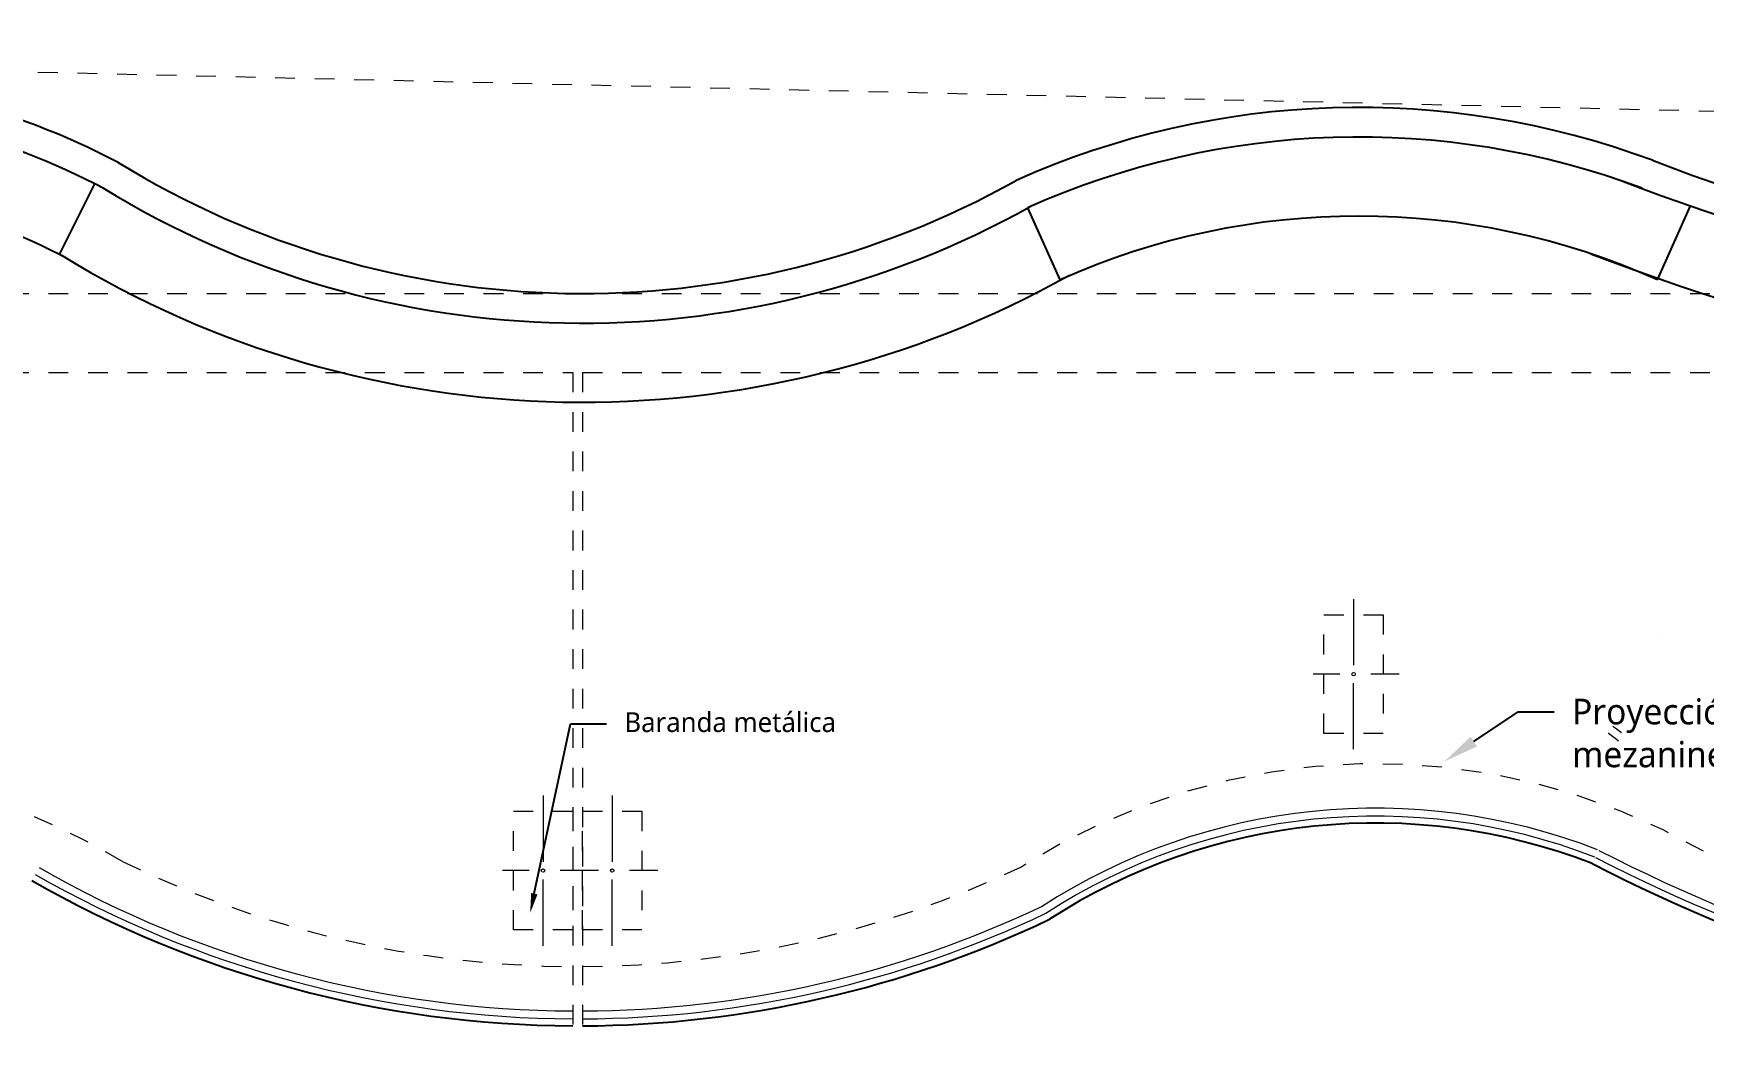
# Model space of a CAD drawing. Header units: millimetres. Extents: x 1 to 121, y 0 to 90.
# Drawn here: x 42.85 to 51.3, y 69.89 to 75.01 of the extents above; entities that cross this region are included whole.
import ezdxf
from ezdxf import colors
from ezdxf.entities.mleader import LeaderData, LeaderLine
from ezdxf.math import Vec2, Vec3

# ---------------------------------------------------------------- set-up
doc = ezdxf.new("R2010")
doc.units = ezdxf.units.MM
doc.linetypes.add('DASHED2', pattern=[0.375, 0.25, -0.125])
for name, color, linetype, lineweight in [('0_Pen_No__11', 171, 'Continuous', 18), ('COLUMNAS 50', 32, 'Continuous', 70), ('letras sr', 7, 'Continuous', 5), ('Proyeccciones', 1, 'DASHED2', 18)]:
    doc.layers.add(name, color=color, linetype=linetype, lineweight=lineweight)
doc.layers.add('Mobiliario', color=7, linetype='Continuous', lineweight=0, true_color=0x7f7f7f)
doc.styles.add('Generales', font='trebuc.ttf', dxfattribs={"height": 0.1})

msp = doc.modelspace()

# ---------------------------------------------------------------- linework, layer by layer
at = {"lineweight": 0}
for p, q in [((50.8171, 71.4745), (50.8179, 71.4737)), ((50.8171, 71.4745), (50.8179, 71.4737)), ((50.8179, 71.4737), (50.8386, 71.4579)), ((50.8179, 71.4737), (50.8386, 71.4579)), ((50.8386, 71.4579), (50.8586, 71.4428)), ((50.8386, 71.4579), (50.8586, 71.4428)), ((50.8438, 71.5042), (50.8391, 71.5087)), ((50.8391, 71.5087), (50.8391, 71.5086)), ((50.8438, 71.5042), (50.8391, 71.5087)), ((50.8391, 71.5087), (50.8391, 71.5086)), ((50.8628, 71.4898), (50.8438, 71.5042)), ((50.8628, 71.4898), (50.8438, 71.5042)), ((50.8827, 71.4747), (50.8628, 71.4898)), ((50.8827, 71.4747), (50.8628, 71.4898)), ((50.8586, 71.4428), (50.8586, 71.4428)), ((50.8586, 71.4428), (50.8686, 71.4352)), ((50.8586, 71.4428), (50.8586, 71.4428)), ((50.8586, 71.4428), (50.8686, 71.4352)), ((50.8616, 71.4468), (50.8616, 71.4468)), ((50.8616, 71.4468), (50.8616, 71.4468))]:
    msp.add_line(p, q, dxfattribs=at)
at = {"lineweight": -3}
for points in [[(42.9856, 73.8951), (43.1642, 74.253)], [(48.0452, 73.7678), (47.8822, 74.1323)], [(51.0654, 73.7678), (51.2323, 74.1412)]]:
    msp.add_lwpolyline(points, dxfattribs=at)
for centre, radius, start, end in [((41.518, 71.0178), 3.7799, 62.18137, 89.63759), ((41.518, 71.0178), 3.6299, 62.18137, 89.63759), ((49.5553, 70.3901), 4.2499, 69.55693, 114.05763), ((49.5553, 70.3901), 4.0999, 69.55693, 114.05763), ((45.6291, 78.186), 4.4878, 238.46624, 299.26144), ((54.667, 83.7534), 10.0576, 248.86034, 288.20445), ((41.518, 71.0178), 3.2299, 62.18137, 89.63759), ((54.6712, 84.1147), 10.5497, 248.88999, 287.72668), ((45.6291, 78.186), 4.6378, 238.46624, 299.26144), ((49.5553, 70.3901), 3.6999, 65.91142, 114.08858), ((54.6712, 84.1147), 10.9497, 248.88999, 287.72668), ((45.6291, 78.186), 5.0378, 238.46624, 299.26144), ((49.6391, 67.9861), 3.0324, 68.81408, 122.91575), ((54.5266, 78.156), 8.2637, 242.68804, 283.66028), ((45.605, 75.54), 5.5477, 240.15628, 269.74098), ((45.605, 75.54), 5.5477, 270.25989, 295.4763)]:
    msp.add_arc(centre, radius, start, end, dxfattribs=at)
at = {"layer": '0_Pen_No__11', "color": 171, "linetype": 'Continuous', "lineweight": 18}
for p, q in [((51.0828, 71.9518), (51.0828, 71.9518)), ((51.0828, 71.9518), (51.0828, 71.9518)), ((50.8797, 71.4707), (50.8797, 71.4707)), ((50.8797, 71.4707), (50.8797, 71.4707)), ((50.8827, 71.4747), (50.8827, 71.4747)), ((50.8827, 71.4747), (50.8827, 71.4747)), ((50.8686, 71.4352), (50.8686, 71.4353)), ((50.8686, 71.4352), (50.8686, 71.4353))]:
    msp.add_line(p, q, dxfattribs=at)
at = {"layer": 'COLUMNAS 50', "color": 1, "linetype": 'Continuous', "lineweight": 5}
for p, q in [((49.5286, 72.1522), (49.5286, 71.8172)), ((49.4586, 71.7722), (49.3236, 71.7722)), ((49.5286, 71.3922), (49.5286, 71.7272)), ((49.7586, 71.7722), (49.6152, 71.7722)), ((45.43, 71.158), (45.43, 70.823)), ((45.78, 71.158), (45.78, 70.823)), ((45.36, 70.778), (45.225, 70.778)), ((45.66, 70.778), (45.5166, 70.778)), ((45.71, 70.778), (45.575, 70.778)), ((46.01, 70.778), (45.8666, 70.778)), ((45.43, 70.398), (45.43, 70.733)), ((45.78, 70.398), (45.78, 70.733))]:
    msp.add_line(p, q, dxfattribs=at)
for centre in [(49.5286, 71.7722), (45.43, 70.778), (45.78, 70.778)]:
    msp.add_circle(centre, 0.00871, dxfattribs=at)
at = {"layer": 'Mobiliario', "linetype": 'Continuous', "lineweight": 0}
for centre, radius, start, end in [((49.6391, 67.9861), 3.1077, 68.81408, 122.91575), ((49.6391, 67.9861), 3.0677, 68.81408, 122.91575), ((54.5266, 78.156), 8.1884, 242.68804, 283.66149), ((45.605, 75.54), 5.4724, 240.15628, 269.74098), ((54.5266, 78.156), 8.2284, 242.68804, 283.66149), ((45.605, 75.54), 5.5124, 240.15628, 269.74098), ((45.605, 75.54), 5.4724, 270.25989, 295.4763), ((45.605, 75.54), 5.5124, 270.25989, 295.4763)]:
    msp.add_arc(centre, radius, start, end, dxfattribs=at)
at = {"layer": 'Proyeccciones', "linetype": 'DASHED2', "lineweight": 9, "ltscale": 0.4}
msp.add_line((34.4784, 75.0147), (62.4942, 74.3618), dxfattribs=at)
for points in [[(35.5294, 73.6985), (45.5802, 73.6985)], [(45.6302, 73.6985), (55.6784, 73.6985)], [(35.5294, 73.2985), (45.5802, 73.2985)], [(45.5802, 73.2985), (45.5799, 69.9923)], [(45.6302, 73.2985), (55.6784, 73.2985)], [(45.6302, 73.2985), (45.6302, 69.9923)]]:
    msp.add_lwpolyline(points, dxfattribs=at)
for points in [[(49.3786, 72.0722), (49.6786, 72.0722), (49.6786, 71.4722), (49.3786, 71.4722)], [(45.28, 71.078), (45.58, 71.078), (45.58, 70.478), (45.28, 70.478)], [(45.63, 71.078), (45.93, 71.078), (45.93, 70.478), (45.63, 70.478)]]:
    msp.add_lwpolyline(points, close=True, dxfattribs=at)
for centre, radius, start, end in [((41.492, 67.8033), 3.5221, 59.04367, 88.91681), ((49.6391, 67.9861), 3.3324, 60.13393, 122.56785), ((45.605, 75.54), 5.2477, 243.99035, 269.72641), ((45.605, 75.54), 5.2477, 270.27475, 295.27134)]:
    msp.add_arc(centre, radius, start, end, dxfattribs=at)

# ---------------------------------------------------------------- leaders
at = {"layer": 'letras sr'}
ml = msp.add_multileader_mtext('Standard', dxfattribs=at)
ml.set_content('Proyección volado mezanine', color=256, style='Generales')
ml.set_leader_properties()
ml.build(insert=Vec2(0, 0))
ml.multileader.update_dxf_attribs({"text_right_attachment_type": 6, "dogleg_length": 0.36, "arrow_head_size": 0.18})
ctx = ml.context
ctx.base_point, ctx.char_height, ctx.arrow_head_size, ctx.landing_gap_size, ctx.plane_origin = Vec3(50.5433, 71.5819), 0.13, 0.18, 0.09, Vec3(52.4344, 72.34)
ctx.right_attachment = 6
notes = []
notes.append((ctx, [(1, (1, 1, 0), (50.3607, 71.5819), (1, 0), 0.1826, [(0, [(49.9876, 71.3301)], 0, [])])]))
ctx.mtext.insert, ctx.mtext.width, ctx.mtext.flow_direction = Vec3(50.6333, 71.6478), 1.600856, 5
ml = msp.add_multileader_mtext('Standard', dxfattribs=at)
ml.set_content('{\\H0.86957x;Baranda metálica}', color=256, style='Generales')
ml.set_leader_properties()
ml.build(insert=Vec2(0, 0))
ml.multileader.update_dxf_attribs({"text_right_attachment_type": 6, "dogleg_length": 0.36, "arrow_head_size": 0.1})
ctx = ml.context
ctx.base_point, ctx.char_height, ctx.arrow_head_size, ctx.landing_gap_size, ctx.plane_origin = Vec3(45.7513, 71.521), 0.115, 0.1, 0.09, Vec3(45.6915, 71.7542)
ctx.right_attachment = 6
notes.append((ctx, [(0, (1, 1, 0), (45.5687, 71.521), (1, 0), 0.1826, [(0, [(45.3651, 70.5636)], 0, [])])]))
ctx.mtext.insert, ctx.mtext.rotation, ctx.mtext.flow_direction = Vec3(45.8413, 71.5792), 6.283185, 5
for ctx, leaders in notes:
    for number, flags, end, landing, length, lines in leaders:
        leader = LeaderData()
        leader.index, (leader.has_last_leader_line, leader.has_dogleg_vector, leader.attachment_direction) = number, flags
        leader.last_leader_point, leader.dogleg_vector, leader.dogleg_length = Vec3(end), Vec3(landing), length
        for number, points, colour, breaks in lines:
            line = LeaderLine()
            line.index, line.vertices, line.color, line.breaks = number, Vec3.list(points), colors.encode_raw_color(colour), breaks
            leader.lines.append(line)
        ctx.leaders.append(leader)

doc.saveas('drawing.dxf')
